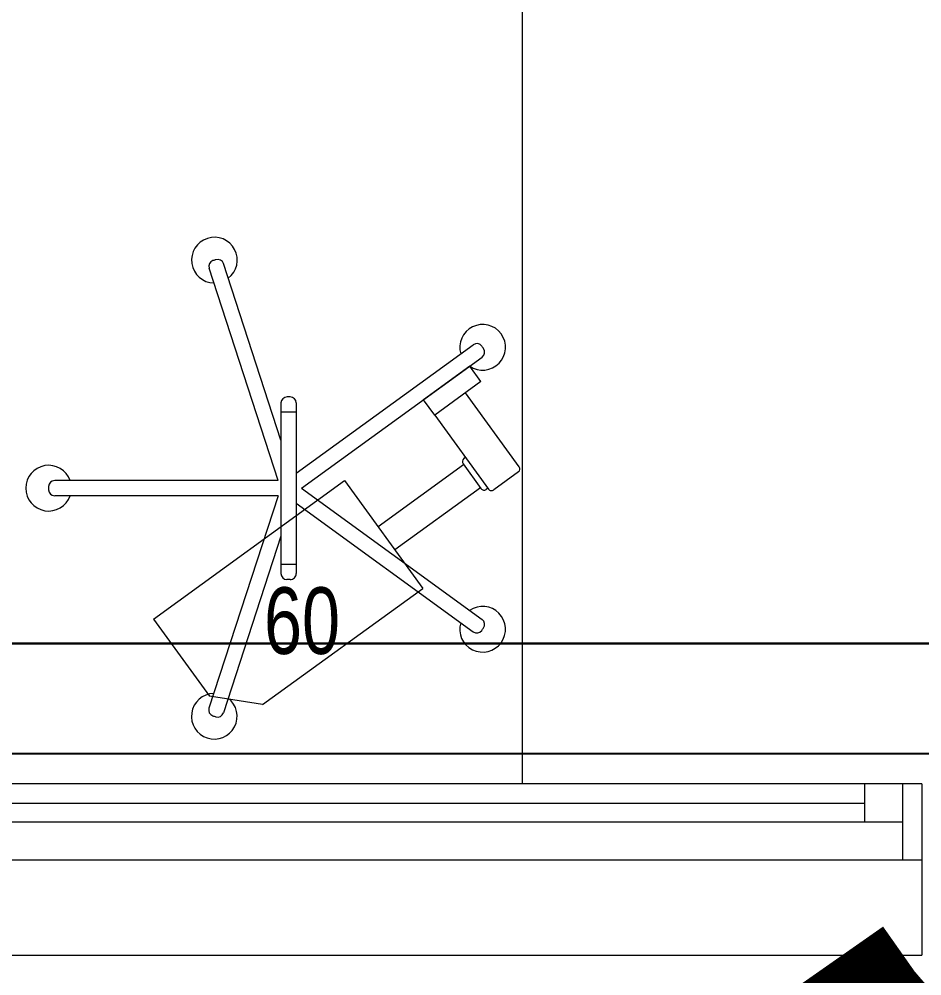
# Model space of a CAD drawing. Header units: metres. Extents: x 75097 to 220695, y -1557923 to -1361206.
# Drawn here: x 146967 to 148152, y -1411780 to -1410523 of the extents above; entities that cross this region are included whole.
import ezdxf

# ---------------------------------------------------------------- set-up
doc = ezdxf.new("R2010")
doc.units = ezdxf.units.M
doc.layers.get('0').update_dxf_attribs({"lineweight": 0})
for name, color, linetype, lineweight in [('A-100 - Copy$0$Aluminum', 8, 'Continuous', 0), ('A-100 - Copy$0$Medical Equipment and Furniture', 8, 'Continuous', 0), ('A-100 - Copy$0$Medical Equipment and Furniture1', 8, 'Continuous', 5), ('A-100 - Copy$0$Proj', 8, 'Continuous', 0), ('A-100 - Copy$0$Walls', 8, 'Continuous', 0)]:
    doc.layers.add(name, color=color, linetype=linetype, lineweight=lineweight)
doc.layers.add('A-100 - Copy$0$axes', color=8, linetype='Continuous')
doc.layers.add('E-POWR', color=7, linetype='Continuous', lineweight=9, true_color=0x4e7e3e)
doc.layers.add('REV 01', color=7, linetype='Continuous', lineweight=0, true_color=0xe41b4d)
doc.styles.add('A-100 - Copy$0$X3G_ENTITY_257CFD', font='swisscl.ttf', dxfattribs={"height": 200})

# ---------------------------------------------------------------- blocks, each defined once
blk = doc.blocks.new('A-100 - Copy$0$HF12177-P')
for p, q in [((0, 0), (-0.1724, 0.2372)), ((0, 0), (0.1724, 0.2372)), ((-0.0196, -0.007), (-0.1885, 0.2255)), ((0.0196, -0.007), (0.1885, 0.2255)), ((-0.112, -0.007), (0.112, -0.007)), ((-0.1, -0.007), (-0.1, -0.027)), ((0.1, -0.007), (0.1, -0.027)), ((-0.12, -0.015), (-0.12, -0.019)), ((0.12, -0.015), (0.12, -0.019)), ((-0.0631, -0.027), (-0.2951, -0.1024)), ((-0.01, -0.0308), (-0.2889, -0.1214)), ((-0.112, -0.027), (0.112, -0.027)), ((-0.01, -0.0308), (-0.01, -0.324)), ((0.01, -0.0308), (0.01, -0.324)), ((0.01, -0.0308), (0.2889, -0.1214)), ((0.0631, -0.027), (0.2951, -0.1024))]:
    blk.add_line(p, q)
for centre, radius, start, end in [((-0.1852, 0.2378), 0.03, 325.4712, 286.5288), ((0.1852, 0.2378), 0.03, 253.4712, 214.5288), ((0, -0.017), 0.315, 125.6267, 126.3733), ((-0.1788, 0.2325), 0.008, 36, 125.6267), ((0.1788, 0.2325), 0.008, 54.3733, 144), ((0, -0.017), 0.315, 53.6267, 54.3733), ((-0.1821, 0.2302), 0.008, 126.3733, 216), ((0.1821, 0.2302), 0.008, 324, 53.6267), ((-0.112, -0.015), 0.008, 90, 180), ((0.112, -0.015), 0.008, 0, 90), ((-0.112, -0.019), 0.008, 180, 270), ((0.112, -0.019), 0.008, 270, 0), ((-0.2996, -0.1144), 0.03, 37.4712, 358.5288), ((0.2996, -0.1144), 0.03, 181.4712, 142.5288), ((-0.2926, -0.11), 0.008, 108, 197.6267), ((0, -0.017), 0.315, 197.6267, 198.3733), ((0.2926, -0.11), 0.008, 342.3733, 72), ((0, -0.017), 0.315, 341.6267, 342.3733), ((-0.2914, -0.1138), 0.008, 198.3733, 288), ((0.2914, -0.1138), 0.008, 252, 341.6267), ((0, -0.332), 0.03, 109.4712, 70.5288), ((-0.002, -0.324), 0.008, 180, 269.6267), ((0.002, -0.324), 0.008, 270.3733, 0), ((0, -0.017), 0.315, 269.6267, 270.3733)]:
    blk.add_arc(centre, radius, start, end)
blk = doc.blocks.new('A-100 - Copy$0$MONITOR ARM PLAN')
for p, q in [((0.025, -0.49375, 0), (0.025, -0.18375, 0)), ((0.025, -0.18375, 0), (0.2, -0.18375, 0)), ((0.2, -0.44375, 0), (0.2, -0.18375, 0)), ((0.2, -0.44375, 0), (0.15, -0.49375, 0)), ((0.025, -0.49375, 0), (0.15, -0.49375, 0))]:
    blk.add_line(p, q)
at = {"layer": 'A-100 - Copy$0$Medical Equipment and Furniture1'}
for p, q in [((0.025, 0.0375), (0, 0.0375)), ((0, 0.0375), (0, -0.0375)), ((0.025, 0.0375), (0.025, -0.0375)), ((0.145, 0.0125), (0.025, 0.0125)), ((0.15, 0.0075), (0.15, -0.0325)), ((0.025, -0.0375), (0, -0.0375)), ((0.025, -0.0375), (0.145, -0.0375)), ((0.09375, -0.0375), (0.09375, -0.04)), ((0.14375, -0.0375), (0.14375, -0.04)), ((0.09875, -0.045), (0.13875, -0.045)), ((0.1, -0.045), (0.1, -0.18375)), ((0.1375, -0.045), (0.1375, -0.18375))]:
    blk.add_line(p, q, dxfattribs=at)
for centre, start, end in [((0.145, 0.0075, 0), 0, 90), ((0.145, -0.0325), 270, 0), ((0.09875, -0.04), 180, 270), ((0.13875, -0.04), 270, 360)]:
    blk.add_arc(centre, 0.005, start, end, dxfattribs=at)
blk = doc.blocks.new('A-100 - Copy')
at = {"layer": 'A-100 - Copy$0$Aluminum'}
for p, q in [((148151.7, -1411527.7, 0), (146651.7, -1411527.7, 0)), ((148076.7, -1411577.7, 0), (148076.7, -1411527.7, 0)), ((148126.7, -1411627.7, 0), (148126.7, -1411527.7, 0)), ((146726.7, -1411552.7, 0), (148076.7, -1411552.7, 0)), ((148126.7, -1411577.7, 0), (146676.7, -1411577.7, 0)), ((148151.7, -1411627.7, 0), (146651.7, -1411627.7, 0))]:
    blk.add_line(p, q, dxfattribs=at)
at = {"layer": 'A-100 - Copy$0$axes'}
blk.add_line((178940.3, -1411488.2, 2.4), (95846.6, -1411488.2, 2.4), dxfattribs=at)
at = {"layer": 'A-100 - Copy$0$Medical Equipment and Furniture'}
blk.add_line((147626.9, -1409027.7, -2.4), (147626.9, -1411527.7, -2.4), dxfattribs=at)
at = {"layer": 'A-100 - Copy$0$Proj'}
blk.add_line((146651.7, -1411752.7, 0), (148151.7, -1411752.7, 0), dxfattribs=at)
at = {"layer": 'A-100 - Copy$0$Walls'}
blk.add_line((148151.7, -1411527.7, 0), (148151.7, -1411752.7, 0), dxfattribs=at)
at = {"layer": 'A-100 - Copy$0$Medical Equipment and Furniture', "extrusion": (-1.92689e-13, -1.39405e-12, -1), "xscale": -1000.000000000002, "yscale": 1000.000000000002, "zscale": -1000.000000000002, "rotation": 90.01496832471715}
blk.add_blockref('A-100 - Copy$0$HF12177-P', (-147337.3, -1411139.2, 0), dxfattribs=at)
at = {"layer": 'A-100 - Copy$0$Medical Equipment and Furniture', "xscale": 1000, "yscale": 1000, "zscale": 1000, "rotation": 305.9850316752795}
blk.add_blockref('A-100 - Copy$0$MONITOR ARM PLAN', (147527.8, -1411000.9, 0), dxfattribs=at)
at = {"layer": 'A-100 - Copy$0$Medical Equipment and Furniture', "insert": (147338, -1411269.4, 0), "char_height": 87.47, "attachment_point": 2, "style": 'A-100 - Copy$0$X3G_ENTITY_257CFD'}
blk.add_mtext('60', dxfattribs=at)

msp = doc.modelspace()

# ---------------------------------------------------------------- linework, layer by layer
at = {"layer": 'E-POWR', "const_width": 3, "elevation": 0}
msp.add_lwpolyline([(150715, -1410305.1), (152865.9, -1410305.1), (152865.9, -1407415.2), (153000.3, -1407414.2), (159128.7, -1407414.2), (159128.7, -1411343.1), (146081, -1411343.1), (145053.3, -1411343.5)], dxfattribs=at)

# ---------------------------------------------------------------- next in the draw order: block references
msp.add_blockref('A-100 - Copy', (0, 0))

# ---------------------------------------------------------------- next in the draw order: linework, layer by layer
at = {"layer": 'REV 01', "color": 3, "elevation": 0}
msp.add_lwpolyline([(155996, -1411752.3, 0, 132.5, -0.520567), (154671.1, -1411752.4, 0, 132.5, -0.520567), (153346.2, -1411752.5, 0, 132.5, -0.520567), (152021.3, -1411752.6, 0, 132.5, -0.520567), (150696.4, -1411752.7, 0, 132.5, -0.520567), (149371.5, -1411752.8, 0, 132.5, -0.520567), (148046.5, -1411753, 0, 132.5, -0.520567), (146721.6, -1411753.1, 0, 132.5, -0.520567), (145396.7, -1411753.2, 0, 132.5, -0.520567), (144071.8, -1411753.3, 0, 132.5, -0.520567), (143462.3, -1411039.4, 0, 132.5, -0.520567), (143465, -1409714.5, 0, 132.5, -0.520567), (143467.8, -1408389.6, 0, 132.5, -0.520567), (143470.1, -1407270.4, 0, 132.5, -0.520567), (144795.1, -1407270.3, 0, 132.5, -0.520567), (146120, -1407270.1, 0, 132.5, -0.520567), (147444.9, -1407270, 0, 132.5, -0.520567), (148769.8, -1407269.9, 0, 132.5, -0.520567), (150094.7, -1407269.8, 0, 132.5, -0.520567), (151419.6, -1407269.7, 0, 132.5, -0.520567), (152744.6, -1407269.6, 0, 132.5, -0.520567), (154069.5, -1407269.5, 0, 132.5, -0.520567), (155394.4, -1407269.3, 0, 132.5, -0.520567)], format="xyseb", dxfattribs=at)

doc.saveas('drawing.dxf')
